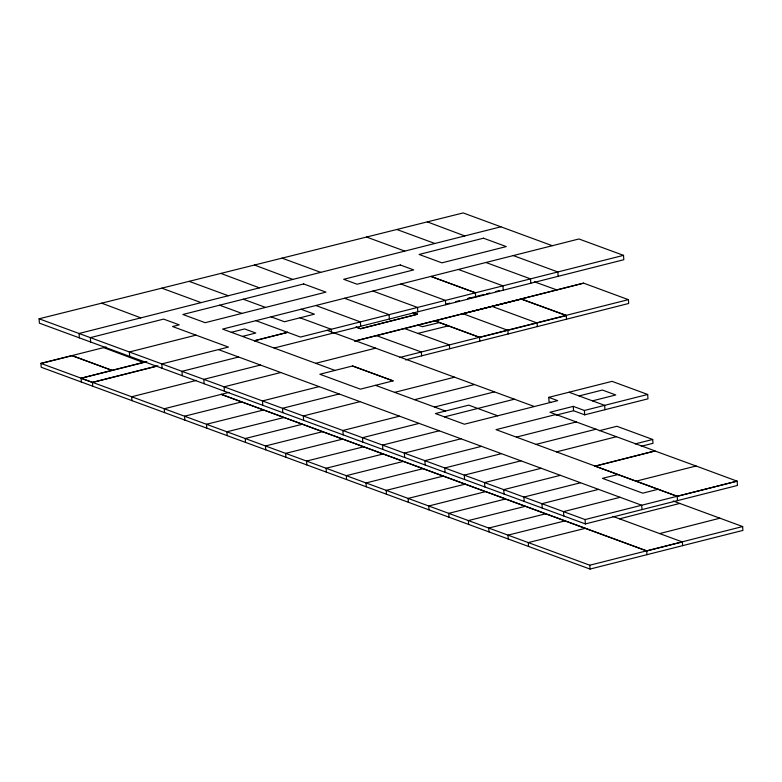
<?xml version="1.0" encoding="UTF-8"?>
<svg xmlns="http://www.w3.org/2000/svg" width="782" height="782" viewBox="0 0 782 782"><rect width="100%" height="100%" fill="white"/><g stroke="black" fill="none" stroke-linecap="round" stroke-linejoin="round"><path stroke-width="1.17" d="M500.891 226.8L79.05 333.484L79.344 337.853M195.989 335.146L129.382 351.988L129.675 356.357M231.316 332.301L244.639 328.939L255.782 333.034L242.459 336.407M146.684 361.567L81.093 378.165L81.348 382.017M146.693 361.724L81.103 378.312L92.452 382.486L155.589 366.523M157.915 365.771L92.442 382.33L92.696 386.191M255.89 320.669L300.454 337.062L623.518 255.352L623.801 259.722L333.865 333.044M467.548 298.499L471.067 297.61M446.405 304.002L449.933 303.103M455.808 301.617L459.327 300.728M467.558 298.656L474.606 296.867M476.952 296.27L483.999 294.491M486.345 293.895L489.874 293.006M495.749 291.52L499.268 290.63M274.091 348.039L334.041 332.878M238.598 357.012L181.981 371.333L182.274 375.692M356.074 326.984L360.561 328.635L417.471 314.237L360.57 328.782L356.084 327.14M196.292 380.423L131.689 396.767L131.943 400.628M354.803 341.011L583.616 283.143L628.425 299.682M260.435 365.038L203.809 379.358L204.102 383.727M354.823 341.167L583.616 283.143M479.786 341.138L479.532 337.277L434.733 320.796L479.542 337.423L566.276 315.586L521.467 299.105L463.091 313.631M418.038 333.367L448.184 325.899M375.634 348.166L315.684 363.327M280.738 372.506L224.121 386.826L224.414 391.195M229.018 392.378L164.288 408.751L164.543 412.613M352.555 365.956L319.858 374.255L360.375 389.162L393.072 380.863L352.555 365.996L393.072 380.863M399.612 357.491L628.415 299.623L628.679 303.484L405.584 359.906M319.105 386.611L262.478 400.931L262.772 405.301M339.134 393.981L282.517 408.302L282.801 412.661M394.636 392.359L454.586 377.198M359.964 401.645L303.348 415.965L303.631 420.325M414.577 399.69L474.527 384.529M434.518 407.031L494.468 391.86M399.494 416.18L342.878 430.501L343.161 434.86M419.103 423.385L362.486 437.705L362.77 442.074M444.469 416.884L514.409 399.201M551.271 402.535L549.042 401.723L548.749 397.354L612.032 381.352L647.682 394.46L647.975 398.83L584.692 414.831L573.548 410.736L556.07 415.154M439.201 430.784L382.584 445.095L382.877 449.464M579.071 395.936L602.384 390.042L615.757 394.959L592.443 400.853M647.682 394.46L584.408 410.472L573.265 406.366L549.951 412.27L655.013 450.901L595.073 466.17L677.202 496.335L737.143 481.174L696.078 466.004L636.128 481.165M555.992 414.489L496.042 429.65L677.192 496.267L677.486 500.627M460.989 438.79L404.372 453.11L404.656 457.47M516.345 437.118L576.295 421.957M481.507 446.336L424.88 460.657L425.173 465.016M536.09 444.372L596.04 429.21M501.399 453.648L444.782 467.968L445.075 472.328M599.335 430.716L616.871 426.278L652.716 439.464L652.97 443.316L641.279 446.278M520.92 460.833L464.303 475.143L464.596 479.513M556.491 451.879L616.441 436.718M635.179 443.893L652.716 439.464M541.183 468.281L484.566 482.602L484.85 486.961M595.073 466.17L655.023 451.009L696.078 466.004M560.352 475.329L503.735 489.649L504.028 494.009M580.518 482.748L523.901 497.069L524.194 501.428M598.553 489.376L541.936 503.696L542.219 508.056M620.126 497.303L563.509 511.623L563.793 515.993M658.161 489.258L642.736 493.168L602.453 478.349L617.888 474.557M39.1 318.792L585.083 519.561L737.143 481.096L737.436 485.466L585.366 523.92L39.393 323.162L39.1 318.792L463.159 212.929L552.297 245.704M679.773 503.432L619.52 518.828M719.909 518.192L659.656 533.588M40.928 363.395L589.784 565.21L742.646 526.55L742.9 530.411L590.039 569.071L41.182 367.247L40.928 363.395L106.127 346.993M40.938 363.454L72.149 355.663L112.149 370.375M623.518 255.352L578.944 238.969L222.587 329.095L334.999 370.404M513.275 255.577L557.84 271.97L558.133 276.329M396.836 229.488L434.909 243.485M485.935 262.488L530.499 278.881L530.792 283.24M534.341 281.803L556.833 289.917M458.389 269.458L502.953 285.85L503.246 290.21M366.553 237.044L404.783 251.1M475.407 292.781L430.833 276.388L475.407 292.81L475.7 297.18M492.289 306.485L537.087 322.966L537.332 326.583M400.863 284.003L445.437 300.396L445.72 304.755M463.1 313.778L507.909 330.346M372.946 291.06L417.52 307.453L417.813 311.813M282.048 258.138L320.718 272.361M412.994 312.595L417.471 314.237M414.128 313.152L417.48 314.393M344.51 298.255L389.084 314.647L389.368 319.007M569.003 392.232L604.662 405.35L604.945 409.709M315.83 305.508L360.394 321.901L360.688 326.26M548.749 397.354L557.664 400.638L464.41 424.215L435.437 413.57L468.741 405.144L497.714 415.799M301.031 309.252L314.403 314.168L284.423 321.754L271.051 316.837M300.044 317.805L331.236 329.271L331.46 332.546M243.28 299.223L265.557 307.414M327.101 330.327L534.35 406.532M189.117 281.344L228.285 295.743M219.615 305.205L241.892 313.396M161.806 288.157L201.111 302.614M445.427 411.039L375.516 385.331M673.214 501.018L742.646 526.55M218.432 349.593L641.699 505.24L641.983 509.6M612.951 516.413L682.393 541.946L646.704 550.968L506.765 499.512M484.527 491.331L221.198 394.353L646.694 550.821L646.949 554.682M427.314 221.873L464.782 235.929M254.463 265.03L292.82 279.418M220.886 273.417L259.419 287.864M101.67 303.172L140.828 317.863M143.194 362.457L103.83 347.687M682.383 541.789L682.637 545.65M584.408 410.472L584.692 414.831M589.784 565.21L590.039 569.071M585.083 519.561L585.366 523.92M585.21 528.358L528.28 542.6L528.544 546.462M573.265 406.366L573.548 410.736M566.51 319.203L566.256 315.342L521.467 299.105M564.936 520.9L508.007 535.142L508.261 539.003M545.66 513.813L488.73 528.055L488.994 531.916M525.299 506.325L468.369 520.568L468.623 524.429M507.899 330.258L508.144 333.963M465.046 484.175L408.116 498.417L408.38 502.269M449.66 348.752L449.406 344.891L404.607 328.577M439.22 322.604L422.466 326.68L417.999 325.185M449.005 517.215L448.741 513.354L505.661 498.955L485.661 491.604L428.741 505.993L428.995 509.854M443.15 476.121L386.22 490.363L386.484 494.224M421.596 355.849L421.342 351.988L376.543 335.673M422.945 468.692L366.015 482.934L366.269 486.795M403.229 461.439L346.299 475.681L346.563 479.542M383.033 454.01L326.104 468.252L326.368 472.113M363.493 446.825L306.564 461.067L306.818 464.928M342.545 439.132L285.625 453.374L285.88 457.226M322.409 431.723L265.489 445.965L265.743 449.826M302.175 424.284L245.245 438.526L245.499 442.377M283.846 417.539L226.927 431.781L227.181 435.642M263.436 410.032L206.507 424.274L206.761 428.135M241.491 401.968L184.562 416.21L184.816 420.071M162.099 368.283L161.815 363.913L228.422 347.071L172.548 326.524L179.215 324.843L163.614 319.105L90.341 337.638L90.634 341.998M112.149 370.463L72.149 355.663M483.472 238.197L419.132 254.463L441.928 262.85L506.267 246.574L483.472 238.197M303.67 283.944L182.88 314.491L205.167 322.692L325.957 292.136L303.67 283.944M400.306 264.981L343.689 279.301L357.051 284.218L413.678 269.898L400.306 264.981M287.649 332.321L254.345 340.776L287.649 332.35"/></g></svg>
